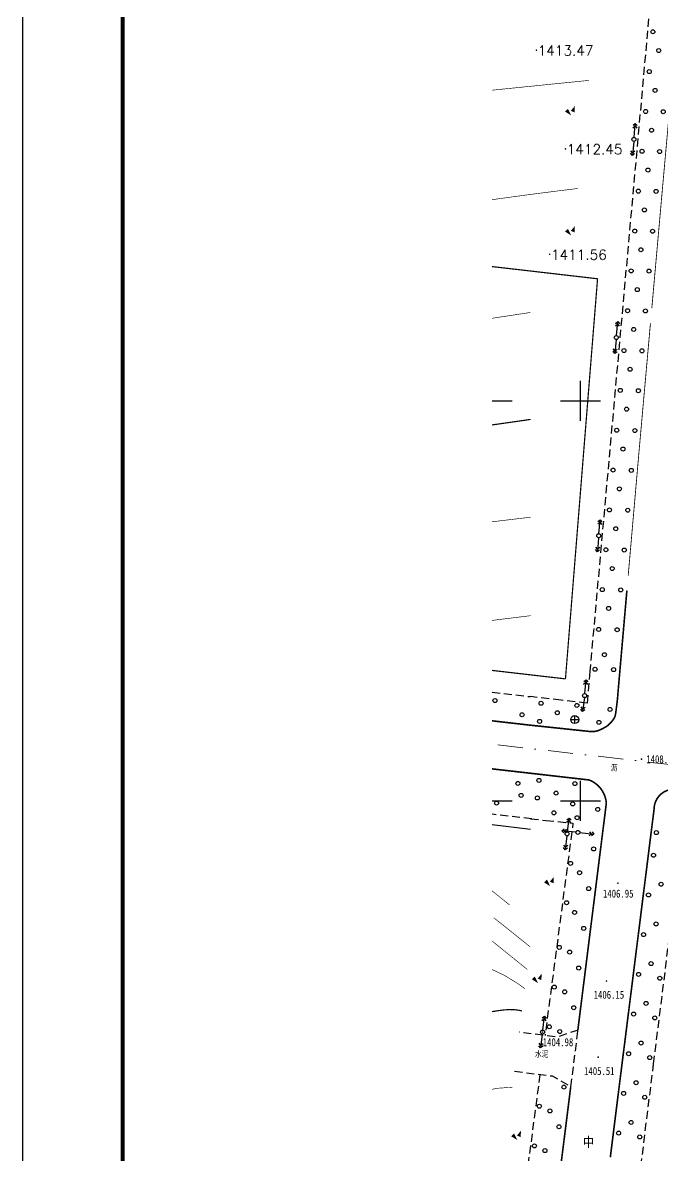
# Model space of a CAD drawing. Extents: x 496261 to 1768172, y 3738341 to 4579341.
# Drawn here: x 496260.6 to 496420.4, y 4379111.4 to 4379394.5 of the extents above; entities that cross this region are included whole.
import ezdxf
from ezdxf.enums import TextEntityAlignment as Align

# ---------------------------------------------------------------- set-up
doc = ezdxf.new("R2010")
doc.units = 0
doc.header["$MEASUREMENT"] = 0
doc.linetypes.add('DASHDOT2', pattern=[0.5, 0.25, -0.125, 0, -0.125])
doc.linetypes.add('X5', pattern=[3, 2, -1])
doc.layers.get('0').update_dxf_attribs({"color": 8, "linetype": 'CONTINUOUS'})
doc.layers.add('ASSIST', color=8, linetype='CONTINUOUS', plot=False)
for name, color, linetype in [('DGX', 8, 'CONTINUOUS'), ('DLSS', 8, 'CONTINUOUS'), ('DMTZ', 8, 'CONTINUOUS'), ('GCD', 8, 'CONTINUOUS'), ('GXYZ', 8, 'CONTINUOUS'), ('JMD', 8, 'CONTINUOUS'), ('lgcd', 8, 'CONTINUOUS'), ('PUB_TITLE', 7, 'CONTINUOUS'), ('TK', 8, 'CONTINUOUS'), ('ZBTZ', 8, 'CONTINUOUS')]:
    doc.layers.add(name, color=color, linetype=linetype)
doc.layers.add('道路红线', color=1, linetype='CONTINUOUS', lineweight=0)
doc.styles.add('HZ', font='', dxfattribs={"width": 0.8})
doc.styles.get("Standard").update_dxf_attribs({"font": 'rs.shx', "bigfont": 'hztxt.shx'})
doc.styles.get('HZ').set_extended_font_data('SimSun')
doc.linetypes.add('443', pattern='A,9.4,[169,AAA.SHX,S=1,R=0,X=0,Y=0.15],0.6', length=10)

# ---------------------------------------------------------------- blocks, each defined once
blk = doc.blocks.new('gc170')
at = {"linetype": 'Continuous'}
blk.add_circle((0, 0), 0.5, dxfattribs=at)
blk = doc.blocks.new('gc090')
for points in [[(-1.02, 0.41, 1, 0, 0), (0.15, -0.9, 0, 0, 0)], [(1.07, 1.45, 0, 1, 0), (0.52, 0.05, 1, 1, 0)]]:
    blk.add_lwpolyline(points, format="xyseb")
blk = doc.blocks.new('gc013a')
at = {"linetype": 'Continuous'}
blk.add_line((0.5, 0), (4, 0), dxfattribs=at)
at = {"linetype": 'Continuous', "flags": 128}
for points in [[(2.88, 0.5), (3.38, 0), (2.88, -0.5)], [(3.5, 0.5), (4, 0), (3.5, -0.5)]]:
    blk.add_lwpolyline(points, dxfattribs=at)
blk = doc.blocks.new('gc043')
for p, q in [((-1, 0), (1, 0)), ((0, -1), (0, 1))]:
    blk.add_line(p, q)
blk.add_circle((0, 0), 1)
blk = doc.blocks.new('GC200')
at = {"linetype": 'Continuous', "const_width": 0.2, "flags": 128}
blk.add_lwpolyline([(-0.1, 0, 1), (0.1, 0, 1)], format="xyb", close=True, dxfattribs=at)

msp = doc.modelspace()

# ---------------------------------------------------------------- linework, layer by layer
at = {"layer": 'ASSIST', "color": 8, "linetype": 'Continuous', "flags": 128}
msp.add_lwpolyline([(496377.88, 4379194.08), (496387.5, 4379192.88)], dxfattribs=at)
at = {"layer": 'DGX', "color": 8, "linetype": 'Continuous'}
for points, const_width, elevation in [([(496387.5, 4379378.6), (496387.05, 4379378.56), (496378.49, 4379377.69), (496377.88, 4379377.63)], 0.15, 1413), ([(496402.12, 4379380.08), (496395.13, 4379379.38), (496387.5, 4379378.6)], 0.15, 1413), ([(496399.35, 4379353.06), (496395.46, 4379352.59), (496389.55, 4379351.84), (496387.5, 4379351.57)], 0.15, 1412), ([(496387.5, 4379351.57), (496383.38, 4379351.02), (496377.88, 4379350.26)], 0.15, 1412), ([(496387.5, 4379322.07), (496386.89, 4379321.98), (496378.04, 4379320.64), (496377.88, 4379320.62)], 0.15, 1411), ([(496387.5, 4379295.34), (496383.24, 4379294.72), (496377.88, 4379293.96)], 0.3, 1410), ([(496387.5, 4379270.9), (496380.52, 4379270.06), (496377.88, 4379269.75)], 0.15, 1409), ([(496387.5, 4379246.28), (496382.03, 4379245.61), (496377.88, 4379245.09)], 0.15, 1408), ([(496377.88, 4379164.96), (496380.49, 4379162.86), (496386.67, 4379157.86)], 0.15, 1406), ([(496377.88, 4379157.84), (496380.99, 4379156.36), (496384.29, 4379154.35), (496386.06, 4379153.04)], 0.15, 1405.5)]:
    msp.add_lwpolyline(points, dxfattribs=dict(at, const_width=const_width, elevation=elevation))
at = {"layer": 'DGX', "linetype": 'Continuous', "const_width": 0.15, "elevation": 1407, "flags": 128}
msp.add_lwpolyline([(496377.88, 4379177.5), (496382.27, 4379173.97)], dxfattribs=at)
at = {"layer": 'DGX', "color": 8, "linetype": 'Continuous', "const_width": 0.15, "elevation": 1406.5, "flags": 128}
msp.add_lwpolyline([(496378.29, 4379170.78), (496379.52, 4379169.82), (496385.76, 4379164.83), (496387.38, 4379163.52)], dxfattribs=at)
at = {"layer": 'DGX', "color": 3, "linetype": 'Continuous', "const_width": 0.3, "elevation": 1405}
msp.add_lwpolyline([(496377.88, 4379147.31), (496378.08, 4379147.35), (496379.65, 4379147.58), (496381.01, 4379147.75), (496382.23, 4379147.83), (496383.42, 4379147.8), (496384.56, 4379147.66), (496385.36, 4379147.48)], dxfattribs=at)
at = {"layer": 'DGX', "linetype": 'Continuous', "const_width": 0.15, "elevation": 1404.5}
msp.add_lwpolyline([(496377.88, 4379127.9), (496379.31, 4379128.16), (496382.02, 4379128.35), (496382.95, 4379128.28)], dxfattribs=at)
at = {"layer": 'DLSS', "color": 8, "linetype": 'X5', "flags": 128}
for points, elevation in [([(496426.42, 4379500), (496402.31, 4379232.36)], 1423.61), ([(496402.31, 4379232.36), (496401.96, 4379228.45), (496401.62, 4379224.39)], 1423.61), ([(496377.88, 4379227.17), (496387.5, 4379226.04)], 1411.6), ([(496395.13, 4379225.15), (496387.5, 4379226.04)], 1400.29), ([(496401.62, 4379224.39), (496395.13, 4379225.15)], 1400.29), ([(496387.83, 4379195.5), (496377.88, 4379196.66)], 1406.95)]:
    msp.add_lwpolyline(points, dxfattribs=dict(at, elevation=elevation))
at = {"layer": 'DLSS', "color": 8, "linetype": 'Continuous', "elevation": 1408.21, "flags": 128}
for points, const_width in [([(496417.8, 4379323.15), (496420.24, 4379350.61), (496427.91, 4379436.23), (496433.61, 4379500)], 0.2), ([(496411.9, 4379256.31), (496414.57, 4379286.94), (496417.46, 4379319.4)], 0.2), ([(496409.73, 4379231.48), (496411.57, 4379252.56)], 0.4), ([(496409.33, 4379226.88), (496409.73, 4379231.48)], 0.4)]:
    msp.add_lwpolyline(points, dxfattribs=dict(at, const_width=const_width))
at = {"layer": 'DLSS', "color": 8, "linetype": 'Continuous', "const_width": 0.4, "flags": 128}
for points in [[(496402.54, 4379217.31, 0.053476), (496403.46, 4379217.34, 0.072953), (496404.73, 4379217.69, 0.028864), (496406.34, 4379218.52, 0.054134), (496407.11, 4379219.1, 0.061354), (496408.3, 4379220.51, 0.10203), (496408.71, 4379221.55, 0.007413), (496408.8, 4379222.12, 0.002541), (496409.02, 4379223.79, 0.008266), (496409.18, 4379225.12, 0.006256), (496409.33, 4379226.88)], [(496402.15, 4379205.21, -0.082685), (496404.06, 4379204.07, -0.082685), (496405.5, 4379202.37, -0.05761), (496406.14, 4379200.94, -0.05761), (496406.44, 4379199.41)], [(496418.36, 4379197.89, -0.09646), (496418.73, 4379199.77, -0.09646), (496419.77, 4379201.38, -0.115518), (496421.7, 4379202.61, -0.115518), (496423.97, 4379202.86)]]:
    msp.add_lwpolyline(points, format="xyb", dxfattribs=at)
for points in [[(496387.5, 4379218.9), (496377.88, 4379220)], [(496394.25, 4379218.19), (496387.5, 4379218.9)], [(496402.54, 4379217.31), (496394.25, 4379218.19)], [(496387.5, 4379206.89), (496377.88, 4379207.99)], [(496392.76, 4379206.29), (496387.5, 4379206.89)], [(496402.15, 4379205.21), (496392.76, 4379206.29)], [(496399.31, 4379142.65), (496406.43, 4379199.39)], [(496415, 4379171.16), (496418.36, 4379197.89)], [(496411.47, 4379143.06), (496415, 4379171.16)], [(496409.89, 4379130.55), (496411.47, 4379143.06)], [(496407.43, 4379110.92), (496409.89, 4379130.55)], [(496389.94, 4379068.02), (496397.54, 4379128.54)]]:
    msp.add_lwpolyline(points, dxfattribs=at)
at = {"layer": 'DLSS', "color": 8, "linetype": 'X5', "flags": 128}
for points in [[(496387.5, 4379195.5), (496391.35, 4379195.11)], [(496391.35, 4379195.11), (496398.1, 4379194.42), (496391.11, 4379141.34)], [(496418.26, 4379134.3), (496422.84, 4379171.16)], [(496399.37, 4379142.67), (496394.09, 4379140.96), (496384.69, 4379142.15)], [(496397.57, 4379128.52), (496399.37, 4379142.67)], [(496383.47, 4379132.42), (496392.87, 4379131.24), (496397.57, 4379128.52)], [(496389.84, 4379131.62), (496387.5, 4379113.87)], [(496412.11, 4379084.77), (496418.26, 4379134.3)], [(496387.5, 4379113.87), (496387.5, 4379113.87), (496385.31, 4379097.27)]]:
    msp.add_lwpolyline(points, dxfattribs=at)
at = {"layer": 'GXYZ', "color": 8, "linetype": 'Continuous'}
msp.add_line((496377.88, 4379194.08), (496387.5, 4379192.88), dxfattribs=at)
at = {"layer": 'JMD', "color": 8, "linetype": '443', "const_width": 0.3, "flags": 128}
for points in [[(496387.5, 4379332.43), (496377.88, 4379333.54)], [(496396.22, 4379230.48), (496404.24, 4379330.49), (496387.5, 4379332.43)], [(496377.88, 4379232.6), (496387.5, 4379231.49)], [(496387.5, 4379231.49), (496396.22, 4379230.48)]]:
    msp.add_lwpolyline(points, dxfattribs=at)
at = {"layer": 'lgcd', "color": 8, "linetype": 'Continuous', "const_width": 0.2, "flags": 128}
for points in [[(496388.85, 4379387.62, 1), (496389.05, 4379387.62, 1)], [(496396.11, 4379362.95, 1), (496396.31, 4379362.95, 1)], [(496392.18, 4379336.6, 1), (496392.38, 4379336.6, 1)]]:
    msp.add_lwpolyline(points, format="xyb", close=True, dxfattribs=at)
at = {"layer": 'PUB_TITLE'}
msp.add_lwpolyline([(496260.59, 4378959.16), (497449.59, 4378959.16), (497449.59, 4379800.16), (496260.59, 4379800.16)], close=True, dxfattribs=at)
at = {"layer": 'PUB_TITLE', "const_width": 1}
msp.add_lwpolyline([(496285.59, 4378969.16), (497439.59, 4378969.16), (497439.59, 4379790.16), (496285.59, 4379790.16)], close=True, dxfattribs=at)
at = {"layer": 'TK', "color": 8, "linetype": 'Continuous'}
for p, q in [((496400, 4379295), (496400, 4379305)), ((496395, 4379300), (496405, 4379300)), ((496400, 4379195), (496400, 4379205)), ((496395, 4379200), (496405, 4379200))]:
    msp.add_line(p, q, dxfattribs=at)
at = {"layer": 'TK', "linetype": 'Continuous'}
for p, q in [((496377.88, 4379300), (496382.88, 4379300)), ((496377.88, 4379200), (496382.88, 4379200))]:
    msp.add_line(p, q, dxfattribs=at)
at = {"layer": '道路红线', "linetype": 'DASHDOT2', "ltscale": 25}
msp.add_line((496379.36, 4379214, 688.49), (497330.23, 4379104.83, 688.49), dxfattribs=at)

# ---------------------------------------------------------------- block references
at = {"layer": 'DMTZ', "color": 8, "linetype": 'Continuous'}
for p in [(496397.5, 4379372.23), (496397.5, 4379342.23)]:
    msp.add_blockref('gc090', p, dxfattribs=at)
at = {"layer": 'GCD', "color": 8, "linetype": 'Continuous'}
for p in [(496415.22, 4379210.41, 1408.06), (496409.33, 4379179.42, 1406.95), (496406.47, 4379154.95, 1406.15), (496390.49, 4379142.21, 1404.98), (496404.4, 4379135.92, 1405.51)]:
    msp.add_blockref('GC200', p, dxfattribs=at)
at = {"layer": 'GXYZ', "color": 8, "linetype": 'Continuous'}
for p, rotation in [((496413.31, 4379365.33), 84.94113579993619), ((496413.31, 4379365.33), 264.9411358530892), ((496408.93, 4379315.8), 84.94113585308916), ((496408.93, 4379315.8), 264.9411358530892), ((496404.54, 4379266.26), 84.94113585308916), ((496404.54, 4379266.26), 264.9411358530892), ((496401.01, 4379226.29), 84.94113585308916), ((496401.01, 4379226.29), 262.7929486437694), ((496396.64, 4379191.74), 82.79294864707823), ((496399.32, 4379192.1), 173.7185189401592), ((496396.64, 4379191.74), 262.7970623620188), ((496399.32, 4379192.1), 353.7185188867538), ((496390.49, 4379142.2), 82.79706236201876), ((496390.49, 4379142.21), 262.9079906138675)]:
    msp.add_blockref('gc013a', p, dxfattribs=dict(at, rotation=rotation))
for name, p in [('gc170', (496413.31, 4379365.33)), ('gc170', (496408.93, 4379315.8)), ('gc170', (496404.54, 4379266.26)), ('gc170', (496401.01, 4379226.29)), ('gc043', (496398.54, 4379220.3, 1408.26)), ('gc170', (496396.64, 4379191.74)), ('gc170', (496396.64, 4379191.74)), ('gc170', (496399.32, 4379192.1)), ('gc170', (496390.49, 4379142.21))]:
    msp.add_blockref(name, p, dxfattribs=at)
at = {"layer": 'ZBTZ', "color": 8, "linetype": 'Continuous'}
for p, rotation in [((496418.06, 4379392.22), 84.81798413005386), ((496419.53, 4379387.54), 264.8705264077778), ((496417.16, 4379382.26), 84.81798413005386), ((496418.63, 4379377.58), 264.8705264077778), ((496416.26, 4379372.3), 84.81798413005386), ((496420.64, 4379372.25), 84.9236274708501), ((496417.74, 4379367.62), 264.8705264077778), ((496415.35, 4379362.35), 84.81798413005386), ((496419.75, 4379362.29), 84.9236274708501), ((496416.84, 4379357.66), 264.8705264077778), ((496414.45, 4379352.39), 84.81798413005386), ((496418.87, 4379352.33), 84.9236274708501), ((496415.95, 4379347.7), 264.8705264077778), ((496413.55, 4379342.43), 84.81798413005386), ((496417.98, 4379342.37), 84.9236274708501), ((496415.06, 4379337.74), 264.8705264077778), ((496412.64, 4379332.47), 84.81798413005386), ((496417.1, 4379332.41), 84.9236274708501), ((496414.16, 4379327.78), 264.8705264077778), ((496411.74, 4379322.51), 84.81798413005386), ((496416.21, 4379322.44), 84.9236274708501), ((496413.27, 4379317.82), 264.8705264077778), ((496410.84, 4379312.55), 84.81798413005386), ((496415.33, 4379312.48), 84.9236274708501), ((496412.37, 4379307.86), 264.8705264077778), ((496409.93, 4379302.59), 84.81798413005386), ((496414.45, 4379302.52), 84.9236274708501), ((496411.48, 4379297.9), 264.8705264077778), ((496409.03, 4379292.63), 84.81798413005386), ((496413.56, 4379292.56), 84.9236274708501), ((496410.59, 4379287.94), 264.8705264077778), ((496408.13, 4379282.67), 84.81798413005386), ((496412.68, 4379282.6), 84.9236274708501), ((496409.69, 4379277.98), 264.8705264077778), ((496407.22, 4379272.71), 84.81798413005386), ((496411.79, 4379272.64), 84.9236274708501), ((496408.8, 4379268.02), 264.8705264077778), ((496406.32, 4379262.75), 84.81798413005386), ((496410.91, 4379262.68), 84.9236274708501), ((496407.9, 4379258.06), 264.8705264077778), ((496405.42, 4379252.79), 84.81798413005386), ((496410.02, 4379252.72), 84.9236274708501), ((496407.01, 4379248.1), 264.8705264077778), ((496404.51, 4379242.84), 84.81798413005386), ((496409.14, 4379242.76), 84.9236274708501), ((496405.97, 4379236.53), 264.8705264077778), ((496403.61, 4379232.88), 84.81798413005386), ((496408.25, 4379232.8), 84.9236274708501), ((496390.11, 4379224.39, -1408.21), 84.9236274708501), ((496394.19, 4379222.01, -1408.21), 84.9236274708501), ((496399.07, 4379223.85, -1408.21), 84.9236274708501), ((496407.37, 4379222.84), 84.9236274708501), ((496385.38, 4379221.5), 353.4098020789833), ((496389.77, 4379219.86, -1408.21), 84.9236274708501), ((496404.57, 4379219.62, -1408.21), 84.9236274708501), ((496389.59, 4379205.11, -1408.21), 84.9236274708501), ((496393.89, 4379201.93, -1408.21), 84.9236274708501), ((496398.57, 4379204.31, -1408.21), 84.9236274708501), ((496389.2, 4379200.71, -1408.21), 84.9236274708501), ((496398.03, 4379199.23, -1408.21), 84.9236274708501), ((496393.33, 4379197, -1408.21), 84.9236274708501), ((496404.3, 4379197.86), 82.90967468364198), ((496399.14, 4379195.78, -1408.21), 84.9236274708501), ((496418.93, 4379192.05), 82.85114374390122), ((496403.26, 4379187.98), 262.8794399010142), ((496418.22, 4379186.4), 82.85114374390122), ((496397.49, 4379184.36), 262.8779093234652), ((496399.74, 4379182.03), 82.90967468364198), ((496402.02, 4379178.05), 262.8794399010142), ((496416.97, 4379176.48), 82.85114374390122), ((496420.12, 4379179.15), 262.8320717902365), ((496396.5, 4379174.53), 262.8779093234652), ((496398.5, 4379172.11), 82.90967468364198), ((496400.78, 4379168.13), 262.8794399010142), ((496418.87, 4379169.22), 262.8320717902365), ((496415.73, 4379166.56), 82.85114374390122), ((496394.67, 4379163.37), 262.8779093234652), ((496397.27, 4379162.19), 82.90967468364198), ((496399.54, 4379158.21), 262.8794399010142), ((496414.48, 4379156.63), 82.85114374390122), ((496417.62, 4379159.3), 262.8320717902365), ((496419.8, 4379155.67), 82.79849782824101), ((496393.43, 4379153.44), 262.8779093234652), ((496396.03, 4379152.26), 82.90967468364198), ((496398.3, 4379148.29), 262.8794399010142), ((496416.37, 4379149.38), 262.8320717902365), ((496413.24, 4379146.71), 82.85114374390122), ((496418.55, 4379145.74), 82.79849782824101), ((496392.19, 4379143.52), 262.8779093234652), ((496394.8, 4379142.34), 82.90967468364198), ((496412, 4379136.79), 82.85114374390122), ((496415.13, 4379139.46), 262.8320717902365), ((496417.29, 4379135.82), 82.79849782824101), ((496395.83, 4379128.44), 262.8794399010142), ((496413.88, 4379129.54), 262.8320717902365), ((496410.75, 4379126.87), 82.85114374390122), ((496416.04, 4379125.9), 82.79849782824101), ((496389.71, 4379123.67), 262.8779093234652), ((496392.33, 4379122.49), 82.90967468364198), ((496394.59, 4379118.52), 262.8794399010142), ((496409.51, 4379116.94), 82.85114374390122), ((496412.63, 4379119.61), 262.8320717902365), ((496414.79, 4379115.98), 82.79849782824101), ((496388.47, 4379113.75), 262.8779093234652), ((496391.1, 4379112.57), 82.90967468364198)]:
    msp.add_blockref('gc170', p, dxfattribs=dict(at, rotation=rotation))
at = {"layer": 'ZBTZ', "linetype": 'Continuous'}
for p, rotation in [((496378.61, 4379225.06), 173.4865808850288), ((496384.33, 4379204.35), 173.3709486790242), ((496379, 4379199.43), 173.4153434220352), ((496385.14, 4379201.37), 353.3494656877119)]:
    msp.add_blockref('gc170', p, dxfattribs=dict(at, rotation=rotation))
at = {"layer": 'ZBTZ', "color": 8, "linetype": 'Continuous'}
for p in [(496392.25, 4379179.55), (496389.21, 4379155.33)]:
    msp.add_blockref('gc090', p, dxfattribs=at)
at = {"layer": 'ZBTZ', "linetype": 'Continuous'}
msp.add_blockref('gc090', (496384.04, 4379116.1), dxfattribs=at)

# ---------------------------------------------------------------- texts
at = {"layer": 'DLSS', "color": 8, "linetype": 'Continuous', "style": 'HZ', "width": 0.8}
for s, height, p in [('沥', 1.5, (496408.41, 4379208.31)), ('水泥', 1.5, (496390.29, 4379136.76)), ('中', 2.5, (496401.97, 4379114.76))]:
    msp.add_text(s, height=height, dxfattribs=at).set_placement(p, align=Align.MIDDLE)
at = {"layer": 'GCD', "color": 8, "linetype": 'Continuous', "style": 'HZ', "width": 0.8}
for s, p in [('1408.06', (496416.42, 4379210.41, 1408.06)), ('1406.95', (496405.6, 4379176.81, 1406.95)), ('1406.15', (496403.27, 4379151.53, 1406.15)), ('1404.98', (496390.55, 4379139.67)), ('1405.51', (496400.87, 4379132.47, 1405.51))]:
    msp.add_text(s, height=2, dxfattribs=at).set_placement(p, align=Align.MIDDLE_LEFT)
at = {"layer": 'lgcd', "color": 8, "linetype": 'Continuous'}
for s, p in [('1413.47', (496396.25, 4379387.52, -1416.22)), ('1412.45', (496403.51, 4379362.85, -1416.22)), ('1411.56', (496399.58, 4379336.5, -1416.22))]:
    msp.add_text(s, height=2.5, dxfattribs=at).set_placement(p, align=Align.MIDDLE)

doc.saveas('drawing.dxf')
